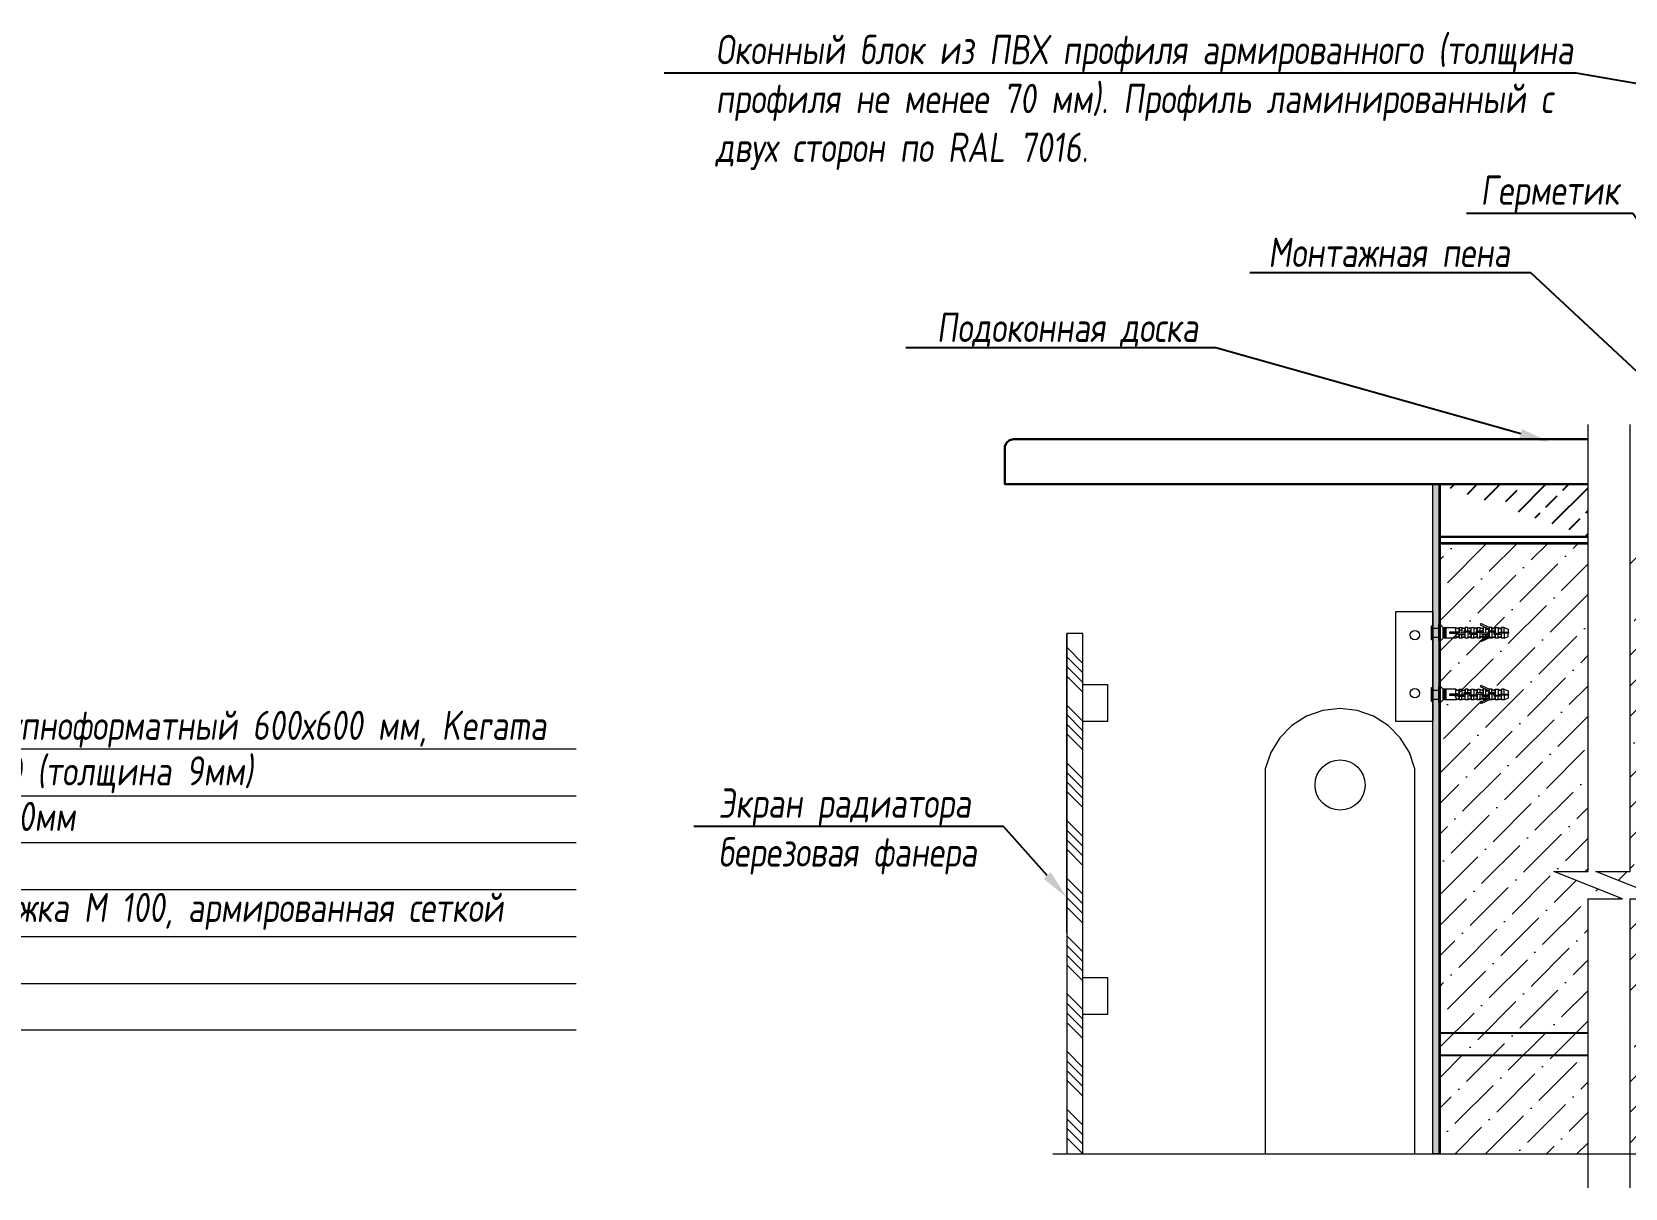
# Model space of a CAD drawing. Header units: millimetres. Extents: x 215300 to 349394, y -116838 to -1602.
# Drawn here: x 263884 to 277463, y -99688 to -89832 of the extents above; entities that cross this region are included whole.
import ezdxf
from ezdxf import colors
from ezdxf.entities.mleader import LeaderData, LeaderLine
from ezdxf.math import Vec2, Vec3

# ---------------------------------------------------------------- set-up
doc = ezdxf.new("R2010")
doc.units = ezdxf.units.MM
for name, color, linetype, lineweight in [('+АР_Размеры', 252, 'Continuous', 9), ('_Штриховки', 250, 'Continuous', 13), ('PDF _Геометрия', 7, 'Continuous', 0), ('TN-СТЯЖКА', 252, 'Continuous', 15), ('АР_Перекрытие', 250, 'Continuous', 30), ('АР_Тонкие', 250, 'Continuous', 5), ('Рисунок', 6, 'Continuous', 35)]:
    doc.layers.add(name, color=color, linetype=linetype, lineweight=lineweight)
doc.layers.add('Тонкая', color=7, linetype='Continuous')
doc.styles.add('Архитект', font='isocpeur.ttf', dxfattribs={"width": 0.8, "oblique": 8})

msp = doc.modelspace()

# ---------------------------------------------------------------- hatches: boundary and pattern name
h = msp.add_hatch()
h.set_pattern_fill('AR-CONC', scale=0.578332, angle=180, style=0)
h.set_pattern_definition([(130, (3383221.95, 1990547.05), (-105.3631696, -9.2180785), [11.017219, -121.189408]), (185, (3383221.95, 1990547.05), (20.3820435, 110.4941134), [8.813775, -96.9515265]), (79.549, (3383213.17, 1990546.29), (-84.981507, 101.275532), [9.3631903, -102.9950928]), (133.8158, (3383221.95, 1990576.43), (-156.773603, -24.314411), [16.5258284, -181.784112]), (83.3644, (3383208.89, 1990574.4), (-137.298395, 143.094043), [14.0447854, -154.492639]), (188.816, (3383221.95, 1990576.43), (-137.29861, 143.0937895), [13.220663, -145.42729]), (159, (3383207.26, 1990569.09), (-87.6836915, -59.1433913), [11.017219, -121.189408]), (214, (3383207.26, 1990569.09), (-35.7420722, 106.52174), [8.813775, -96.9515265]), (108.5486, (3383199.96, 1990564.16), (-123.4255223, 47.3785857), [9.3631903, -102.9950928]), (142.5, (3383221.952, 1990547.054), (-1.78623717, 48.9008595), [0, -95.7763565, 0, -98.420489, 0, -97.3187671]), (172.5, (3383221.95, 1990547.054), (-38.6439291, 57.9376023), [0, -56.11436835, 0, -93.5729127, 0, -37.0913037]), (212.5, (3383254.71, 1990547.054), (-78.41633964, -3.31311426), [0, -36.7240631, 0, -114.5790767, 0, -152.0376211]), (222.5, (3383269.4, 1990547.054), (-85.6678015, 14.7049458), [0, -47.741282, 0, -76.0922587, 0, -107.9687454])])
h.paths.add_polyline_path([(275824.205, -99395.407), (275880.882, -99395.407), (275880.882, -93687.817), (275824.205, -93687.817)])
h = msp.add_hatch()
h.set_pattern_fill('ANSI33', color=256, scale=43.374878, style=0)
h.set_pattern_definition([(45, (-631908.4, -455891.18), (-194.758755, 194.758755), []), (45, (-631713.65, -455891.18), (-194.758755, 194.758755), [137.715236, -68.85762])])
edge = h.paths.add_edge_path()
edge.add_line((277147.932, -93687.817), (277147.932, -94135.234))
edge.add_line((275897.804, -94135.234), (277162.591, -94135.234))
edge.add_line((275880.882, -93687.817), (275880.882, -94135.234))
edge.add_line((275894.905, -93687.817), (277157.864, -93687.817))
at = {"layer": '_Штриховки'}
h = msp.add_hatch(dxfattribs=at)
h.set_pattern_fill('ANSI36', color=256, scale=57.83317, style=0)
h.set_pattern_definition([(45, (179607.37, -125429.24), (97.37938, 357.05772), [459.0508, -91.81016, 0, -91.81016])])
h.paths.add_polyline_path([(275880.882, -94188.837), (277147.932, -94188.837), (277147.932, -96989.721), (276855.516, -96989.721), (277440.347, -97222.853), (277147.932, -97222.853), (277147.932, -99395.407), (275880.882, -99395.407)])
h = msp.add_hatch(dxfattribs=at)
h.set_pattern_fill('ANSI36', color=256, scale=57.83317, style=0)
h.set_pattern_definition([(45, (179966, -125429.24), (97.37938, 357.05772), [459.0508, -91.81016, 0, -91.81016])])
h.paths.add_polyline_path([(280832.881, -94188.837), (277506.564, -94188.837), (277506.564, -96989.721), (277214.149, -96989.721), (277798.98, -97222.853), (277506.564, -97222.853), (277506.564, -99395.407), (280832.881, -99395.407), (280832.881, -97947.612), (279126.796, -97947.612), (279057.35, -97878.166), (279126.796, -97808.72), (280832.881, -97808.72)])

# ---------------------------------------------------------------- linework, layer by layer
at = {"layer": '+АР_Размеры', "ltscale": 100}
msp.add_line((275880.882, -93687.817), (275880.882, -97243.463), dxfattribs=at)
at = {"layer": '+АР_Размеры', "ltscale": 100, "elevation": 0}
for points in [[(277147.932, -99684.139), (277147.932, -97222.853), (277440.347, -97222.853), (276855.516, -96989.721), (277147.932, -96989.721), (277147.932, -93177.057)], [(277506.564, -99684.139), (277506.564, -97222.853), (277798.98, -97222.853), (277214.149, -96989.721), (277506.564, -96989.721), (277506.564, -93177.057)], [(272586.964, -99395.407), (279253.264, -99395.407), (279253.264, -99687.823), (279486.396, -99102.992), (279486.396, -99395.407), (283816.262, -99395.407)]]:
    msp.add_lwpolyline(points, dxfattribs=at)
at = {"lineweight": 30}
msp.add_line((275880.882, -94135.234), (277147.932, -94135.234), dxfattribs=at)
at = {"const_width": 8.675, "elevation": 0}
msp.add_lwpolyline([(275824.205, -99395.407), (275824.205, -93687.817)], dxfattribs=at)
at = {"layer": 'PDF _Геометрия', "lineweight": 18, "elevation": 0}
for points in [[(275824.205, -95710), (275507.975, -95710), (275507.975, -94771.536), (275824.205, -94771.536)], [(275812.031, -95012.833), (275812.031, -94894.498), (275816.779, -94894.498), (275816.779, -95012.833)], [(272840.409, -95394.429), (273051.392, -95394.429), (273051.392, -95709.075), (272840.409, -95709.075)], [(275812.031, -95539.802), (275812.031, -95421.527), (275816.779, -95421.527), (275816.779, -95539.802)], [(272840.409, -97892.129), (273051.392, -97892.129), (273051.392, -98206.777), (272840.409, -98206.777)]]:
    msp.add_lwpolyline(points, close=True, dxfattribs=at)
for points in [[(275830.962, -94915.802), (275875.885, -94915.802)], [(275913.748, -94998.588), (275887.755, -95024.642), (275875.885, -95024.642), (275875.885, -94882.689), (275887.755, -94882.689), (275913.748, -94908.681), (276020.213, -94908.681), (276034.396, -94915.802)], [(275887.755, -95024.642), (275887.755, -94882.689)], [(276034.396, -94991.527), (276020.213, -94998.588), (275913.748, -94998.588), (275913.748, -94908.741)], [(275923.244, -94998.588), (275923.244, -94908.741)], [(275927.931, -94998.588), (275927.931, -94908.741)], [(275932.679, -94908.741), (275932.679, -94998.65)], [(275937.427, -94998.588), (275937.427, -94908.741)], [(276020.213, -94948.917), (276020.213, -94908.741)], [(276029.709, -94915.802), (276048.58, -94915.802), (276048.58, -94922.925), (276048.58, -94958.414)], [(276048.58, -94915.802), (276048.58, -94908.741), (276072.258, -94908.741), (276072.258, -94958.414)], [(276088.816, -94939.482), (276150.357, -94939.482), (276088.816, -94939.482), (276088.816, -94958.414), (276048.58, -94958.414), (276048.58, -94948.917), (276048.58, -94908.741)], [(276072.258, -94908.741), (276084.067, -94915.802)], [(276099.103, -94922.986), (276081.755, -94915.802), (276098.312, -94915.802), (276100.625, -94908.741)], [(276098.312, -94915.802), (276098.312, -94922.925), (276098.312, -94939.482)], [(276121.93, -94939.482), (276121.93, -94908.741), (276100.625, -94908.741), (276100.625, -94939.482)], [(276121.93, -94908.741), (276136.113, -94915.802)], [(276150.357, -94958.414), (276150.357, -94922.925), (276150.357, -94915.802), (276133.74, -94915.802), (276151.149, -94922.986)], [(276252.075, -94939.482), (276192.907, -94939.482), (276192.907, -94958.414), (276150.357, -94958.414), (276150.357, -94908.741), (276173.976, -94908.741), (276173.976, -94958.414)], [(276150.357, -94915.802), (276150.357, -94908.741)], [(276173.976, -94908.741), (276188.159, -94915.802)], [(276202.403, -94915.802), (276202.403, -94922.925), (276202.403, -94939.482), (276202.403, -94908.741), (276202.403, -94915.802), (276183.471, -94915.802)], [(276202.403, -94908.741), (276221.334, -94908.741), (276226.021, -94908.741), (276252.075, -94920.551)], [(276226.021, -94908.741), (276226.021, -94939.482)], [(276327.799, -94939.482), (276327.799, -94908.741), (276304.12, -94908.741), (276233.143, -94875.566), (276228.395, -94885.063), (276304.12, -94922.925)], [(276356.165, -94939.482), (276294.624, -94939.482), (276294.624, -94958.414), (276252.075, -94958.414), (276252.075, -94920.551), (276254.448, -94908.741)], [(276275.692, -94958.414), (276275.692, -94915.802), (276273.379, -94908.741), (276254.448, -94908.741), (276254.448, -94958.414)], [(276304.12, -94908.741), (276304.12, -94925.299), (276304.12, -94939.482), (276304.12, -94925.299), (276282.815, -94925.299), (276275.692, -94915.802)], [(276327.799, -94908.741), (276341.982, -94915.802)], [(276337.234, -94915.802), (276356.165, -94915.802), (276356.165, -94922.925), (276356.165, -94958.414), (276356.165, -94908.741), (276379.845, -94908.741), (276379.845, -94958.414)], [(276356.165, -94915.802), (276356.165, -94908.741)], [(276379.845, -94908.741), (276394.027, -94915.802)], [(276408.211, -94915.802), (276405.837, -94922.925), (276405.837, -94948.917)], [(276431.89, -94948.917), (276431.89, -94908.741), (276408.211, -94908.741), (276408.211, -94948.917)], [(276431.89, -94908.741), (276467.378, -94922.925), (276467.378, -94948.917)], [(272703.813, -97507.6), (272703.813, -94960.837), (272703.813, -99395.407), (272840.409, -99395.407), (272840.409, -94960.837), (272703.813, -94960.837)], [(272832.861, -94960.837), (272840.409, -94968.325)], [(275830.962, -94991.527), (275875.885, -94991.527)], [(276048.58, -94948.917), (275965.793, -94948.917), (275965.793, -94958.414), (276036.77, -94958.414), (276036.77, -94967.849), (276098.312, -94967.849)], [(276020.213, -94958.414), (276020.213, -94998.65)], [(276048.58, -94998.588), (276048.58, -94970.223), (276048.58, -94984.405), (276048.58, -94991.527), (276029.648, -94991.527)], [(276072.258, -94998.588), (276048.58, -94998.588), (276048.58, -94991.527)], [(276084.067, -94991.527), (276072.258, -94998.588), (276072.258, -94967.849)], [(276202.403, -94967.849), (276140.861, -94967.849), (276140.861, -94948.917), (276098.312, -94948.917), (276098.312, -94984.405), (276098.312, -94991.527), (276081.755, -94991.527)], [(276136.113, -94991.527), (276121.93, -94998.588), (276100.625, -94998.588), (276098.312, -94991.527)], [(276100.625, -94998.588), (276100.625, -94970.223), (276100.625, -94948.917)], [(276121.93, -94948.917), (276121.93, -94998.65)], [(276173.976, -94998.588), (276150.357, -94998.588), (276150.357, -94967.849), (276150.357, -94984.405), (276150.357, -94991.527), (276133.8, -94991.527)], [(276150.357, -94998.588), (276150.357, -94991.527)], [(276188.159, -94991.527), (276173.976, -94998.588), (276173.976, -94967.849)], [(276226.021, -94984.405), (276221.334, -94984.405), (276221.334, -94998.65), (276202.403, -94998.65), (276202.403, -94948.917), (276202.403, -94984.405), (276202.403, -94991.527), (276183.471, -94991.527)], [(276202.403, -94948.917), (276242.578, -94948.917), (276242.578, -94967.849), (276304.12, -94967.849)], [(276202.403, -94998.65), (276202.403, -94991.527)], [(276280.44, -94984.405), (276273.319, -94998.588), (276254.448, -94998.588), (276252.075, -94986.779), (276226.021, -94998.588), (276221.273, -94998.588)], [(276226.021, -94948.917), (276226.021, -94984.405), (276252.075, -94984.405), (276254.448, -94984.405), (276254.448, -94967.849)], [(276405.837, -94967.849), (276346.669, -94967.849), (276346.669, -94948.917), (276304.12, -94948.917), (276304.12, -94982.032), (276304.12, -94991.527), (276318.303, -94991.527), (276233.143, -95031.764), (276228.395, -95022.268), (276304.12, -94984.405)], [(276252.075, -94984.405), (276252.075, -94967.849)], [(276254.448, -94984.405), (276275.692, -94984.405), (276280.44, -94984.405), (276282.815, -94982.032), (276304.12, -94982.032), (276304.12, -94948.917)], [(276275.692, -94984.405), (276275.692, -94967.849)], [(276341.982, -94991.527), (276327.738, -94998.588), (276304.12, -94998.588)], [(276327.799, -94948.917), (276327.799, -94998.65)], [(276379.845, -94998.588), (276356.165, -94998.588), (276356.165, -94967.849), (276356.165, -94984.405), (276356.165, -94991.527), (276337.234, -94991.527)], [(276356.165, -94958.414), (276396.402, -94958.414), (276396.402, -94948.917), (276469.752, -94948.917), (276469.752, -94958.414), (276405.837, -94958.414), (276405.837, -94984.405), (276408.211, -94991.527), (276389.28, -94991.527)], [(276356.165, -94998.588), (276356.165, -94991.527)], [(276394.027, -94991.527), (276379.845, -94998.588), (276379.845, -94967.849)], [(276408.211, -94998.588), (276408.211, -94958.414)], [(276431.89, -94998.65), (276408.211, -94998.65), (276408.211, -94991.527)], [(276431.89, -94958.414), (276431.89, -94998.65), (276467.378, -94984.405), (276467.378, -94958.414)], [(272703.813, -95077.772), (272840.409, -95214.369)], [(272703.813, -95159.766), (272840.409, -95296.363)], [(272703.813, -95241.761), (272840.409, -95378.358)], [(272703.813, -95323.756), (272840.409, -95460.353)], [(275830.962, -95442.833), (275875.885, -95442.833)], [(275913.748, -95525.619), (275887.755, -95551.671), (275875.885, -95551.671), (275875.885, -95409.718), (275887.755, -95409.718)], [(276020.213, -95475.947), (276020.213, -95435.71), (275913.748, -95435.71), (275887.755, -95409.718), (275887.755, -95551.671)], [(276020.213, -95525.619), (275913.748, -95525.619), (275913.748, -95435.71)], [(275923.244, -95525.619), (275923.244, -95435.71)], [(275927.931, -95525.619), (275927.931, -95435.71)], [(275932.679, -95435.71), (275932.679, -95525.619)], [(275937.427, -95525.619), (275937.427, -95435.71)], [(276020.213, -95435.71), (276034.396, -95442.833)], [(276029.709, -95442.833), (276048.58, -95442.833), (276048.58, -95449.955), (276048.58, -95485.382)], [(276048.58, -95442.833), (276048.58, -95435.71), (276072.258, -95435.71), (276072.258, -95485.382)], [(276088.816, -95466.512), (276150.357, -95466.512), (276088.816, -95466.512), (276088.816, -95485.382), (276048.58, -95485.382), (276048.58, -95475.947), (276048.58, -95435.71)], [(276072.258, -95435.71), (276084.067, -95442.833)], [(276099.103, -95449.955), (276081.755, -95442.833), (276098.312, -95442.833), (276100.625, -95435.71)], [(276098.312, -95442.833), (276098.312, -95449.894), (276098.312, -95466.512)], [(276121.93, -95466.512), (276121.93, -95435.71), (276100.625, -95435.71), (276100.625, -95466.512)], [(276121.93, -95435.71), (276136.113, -95442.833)], [(276150.357, -95485.382), (276150.357, -95449.894), (276150.357, -95442.833), (276133.74, -95442.833), (276151.149, -95449.955)], [(276252.075, -95466.512), (276192.907, -95466.512), (276192.907, -95485.382), (276150.357, -95485.382), (276150.357, -95435.71), (276173.976, -95435.71), (276173.976, -95485.382)], [(276150.357, -95442.833), (276150.357, -95435.71)], [(276173.976, -95435.71), (276188.159, -95442.833)], [(276202.403, -95442.833), (276202.403, -95449.894), (276202.403, -95466.512), (276202.403, -95435.71), (276202.403, -95442.833), (276183.471, -95442.833)], [(276202.403, -95435.71), (276221.334, -95435.71), (276226.021, -95435.71), (276252.075, -95447.581)], [(276226.021, -95435.71), (276226.021, -95466.512)], [(276327.799, -95466.512), (276327.799, -95435.71), (276304.12, -95435.71), (276233.143, -95402.596), (276228.395, -95412.092), (276304.12, -95449.894)], [(276356.165, -95466.512), (276294.624, -95466.512), (276294.624, -95485.382), (276252.075, -95485.382), (276252.075, -95447.581), (276254.448, -95435.71)], [(276275.692, -95485.382), (276275.692, -95442.833), (276273.379, -95435.71), (276254.448, -95435.71), (276254.448, -95485.382)], [(276304.12, -95435.71), (276304.12, -95452.268), (276304.12, -95466.512), (276304.12, -95452.268), (276282.815, -95452.268), (276275.692, -95442.833)], [(276327.799, -95435.71), (276341.982, -95442.833)], [(276337.234, -95442.833), (276356.165, -95442.833), (276356.165, -95449.955), (276356.165, -95485.443), (276396.402, -95485.443), (276396.402, -95475.947), (276469.752, -95475.947), (276469.752, -95485.443), (276405.837, -95485.443), (276405.837, -95511.435), (276408.211, -95518.558), (276389.28, -95518.558)], [(276356.165, -95485.382), (276356.165, -95435.71), (276379.845, -95435.71), (276379.845, -95485.382)], [(276356.165, -95442.833), (276356.165, -95435.71)], [(276379.845, -95435.71), (276394.027, -95442.833)], [(276408.211, -95442.833), (276405.837, -95449.894), (276405.837, -95475.947)], [(276431.89, -95475.947), (276431.89, -95435.71), (276408.211, -95435.71), (276408.211, -95475.947)], [(276431.89, -95435.71), (276467.378, -95449.894), (276467.378, -95475.947)], [(272703.813, -95569.739), (272840.409, -95706.336)], [(275830.962, -95518.558), (275875.885, -95518.558)], [(276048.58, -95475.947), (275965.793, -95475.947), (275965.793, -95485.382), (276036.77, -95485.382), (276036.77, -95494.878), (276098.312, -95494.878)], [(276020.213, -95485.382), (276020.213, -95525.619), (276034.396, -95518.558)], [(276048.58, -95525.619), (276048.58, -95497.252), (276048.58, -95511.435), (276048.58, -95518.558), (276029.648, -95518.558)], [(276072.258, -95525.619), (276048.58, -95525.619), (276048.58, -95518.558)], [(276084.067, -95518.558), (276072.258, -95525.619), (276072.258, -95494.878)], [(276202.403, -95494.878), (276140.861, -95494.878), (276140.861, -95475.947), (276098.312, -95475.947), (276098.312, -95511.435), (276098.312, -95518.558), (276081.755, -95518.558)], [(276121.93, -95525.619), (276100.625, -95525.619), (276098.312, -95518.558)], [(276100.625, -95525.619), (276100.625, -95497.252), (276100.625, -95475.947)], [(276121.93, -95475.947), (276121.93, -95525.619), (276136.113, -95518.558)], [(276173.976, -95525.619), (276150.357, -95525.619), (276150.357, -95494.878), (276150.357, -95511.435), (276150.357, -95518.558), (276133.8, -95518.558)], [(276150.357, -95525.619), (276150.357, -95518.558)], [(276188.159, -95518.558), (276173.976, -95525.619), (276173.976, -95494.878)], [(276226.021, -95511.435), (276221.334, -95511.435), (276221.334, -95525.619), (276202.403, -95525.619), (276202.403, -95475.947), (276202.403, -95511.435), (276202.403, -95518.558), (276183.471, -95518.558)], [(276202.403, -95475.947), (276242.578, -95475.947), (276242.578, -95494.878), (276304.12, -95494.878)], [(276202.403, -95525.619), (276202.403, -95518.558)], [(276280.44, -95511.435), (276273.319, -95525.619), (276254.448, -95525.619), (276252.075, -95513.809), (276226.021, -95525.619), (276221.273, -95525.619)], [(276226.021, -95475.947), (276226.021, -95511.435), (276252.075, -95511.435), (276254.448, -95511.435), (276254.448, -95494.878)], [(276405.837, -95494.878), (276346.669, -95494.878), (276346.669, -95475.947), (276304.12, -95475.947), (276304.12, -95509.061), (276304.12, -95518.558), (276318.303, -95518.558), (276233.143, -95558.733), (276228.395, -95549.297), (276304.12, -95511.435)], [(276252.075, -95511.435), (276252.075, -95494.878)], [(276254.448, -95511.435), (276275.692, -95511.435), (276280.44, -95511.435), (276282.815, -95509.061), (276304.12, -95509.061), (276304.12, -95475.947)], [(276275.692, -95511.435), (276275.692, -95494.878)], [(276341.982, -95518.558), (276327.738, -95525.619), (276304.12, -95525.619)], [(276327.799, -95475.947), (276327.799, -95525.619)], [(276379.845, -95525.619), (276356.165, -95525.619), (276356.165, -95494.878), (276356.165, -95511.435), (276356.165, -95518.558), (276337.234, -95518.558)], [(276356.165, -95525.619), (276356.165, -95518.558)], [(276394.027, -95518.558), (276379.845, -95525.619), (276379.845, -95494.878)], [(276431.89, -95485.382), (276431.89, -95525.619), (276408.211, -95525.619), (276408.211, -95485.382)], [(276408.211, -95525.619), (276408.211, -95518.558)], [(276467.378, -95485.382), (276467.378, -95511.435), (276431.89, -95525.619)], [(272703.813, -95651.734), (272840.409, -95788.331)], [(272703.813, -95733.729), (272840.409, -95870.326)], [(275671.782, -99395.407), (275671.782, -96114.106), (275624.698, -95974.338), (275547.285, -95848.675), (275443.785, -95743.692), (275319.288, -95664.475), (275180.158, -95615.377), (275033.603, -95598.728), (274887.05, -95615.377), (274747.918, -95664.475), (274623.422, -95743.692), (274519.923, -95848.675), (274442.615, -95974.338), (274395.426, -96114.106), (274395.426, -99395.407)], [(272703.813, -95815.723), (272840.409, -95952.32)], [(272703.813, -96061.707), (272840.409, -96198.304)], [(272703.813, -96143.702), (272840.409, -96280.299)], [(272703.813, -96225.696), (272840.409, -96362.293)], [(272703.813, -96307.691), (272840.409, -96444.288)], [(272703.813, -96553.675), (272840.409, -96690.272)], [(272703.813, -96635.669), (272840.409, -96772.266)], [(272703.813, -96717.664), (272840.409, -96854.261)], [(272703.813, -96799.658), (272840.409, -96936.255)], [(272703.813, -97045.704), (272840.409, -97182.239)], [(272703.813, -97127.698), (272840.409, -97264.295)], [(272703.813, -97209.693), (272840.409, -97346.29)], [(272703.813, -97291.687), (272840.409, -97428.284)], [(272703.813, -97537.671), (272840.409, -97674.268)], [(272703.813, -97619.666), (272840.409, -97756.263)], [(272703.813, -97701.66), (272840.409, -97838.257)], [(272703.813, -97783.655), (272840.409, -97920.252)], [(272703.813, -98029.639), (272840.409, -98166.236)], [(272703.813, -98111.633), (272840.409, -98248.23)], [(272703.813, -98193.628), (272840.409, -98330.225)], [(272703.813, -98275.623), (272840.409, -98412.22)], [(272703.813, -98521.668), (272840.409, -98658.203)], [(272703.813, -98603.662), (272840.409, -98740.259)], [(272703.813, -98685.657), (272840.409, -98822.254)], [(272703.813, -98767.651), (272840.409, -98904.248)], [(272703.813, -99013.635), (272840.409, -99150.232)], [(272703.813, -99095.63), (272840.409, -99232.227)], [(272703.813, -99177.624), (272840.409, -99314.221)], [(272703.813, -99259.619), (272840.409, -99396.216)]]:
    msp.add_lwpolyline(points, dxfattribs=at)
for points in [[(276407.541, -94923.168, 0.000923153), (276389.28, -94915.802), (276408.211, -94915.802), (276408.211, -94908.741)], [(276407.541, -95450.137, 0.003143618), (276389.28, -95442.833), (276408.211, -95442.833), (276408.211, -95435.71)]]:
    msp.add_lwpolyline(points, format="xyb", dxfattribs=at)
at = {"layer": 'PDF _Геометрия', "lineweight": 18}
for centre, radius in [((275671.582, -94973.952), 40.436), ((275671.634, -95468.911), 40.384), ((275033.576, -96251.567), 213.389)]:
    msp.add_circle(centre, radius, dxfattribs=at)
for centre, radius, start, end in [((275889.337, -94859.908), 79.768, 206.6718925, 224.9148216), ((274091.666, -99700.133), 5162.749, 67.715252, 67.9246256), ((274258.896, -99667.215), 5127.183, 67.7150122, 67.9258426), ((274416.349, -99660.602), 5119.842, 67.7149304, 67.9260638), ((275889.901, -95050.311), 80.531, 135.1088132, 153.1415518), ((544243.253, -758367.297), 715543.291, 112.012633762, 112.014116358), ((277966.581, -99645.603), 5019.547, 111.8370596, 112.0490561), ((278048.922, -99720.82), 5100.637, 111.8386743, 112.0473011), ((-1612512.257, 4592901.711), 5054061.811, 291.943935009, 291.944145528), ((275948.223, -93998.304), 1070.149, 291.4594491, 292.4786331), ((276000.056, -94007.016), 1061.274, 291.5260219, 292.5506581), ((275890.211, -95386.308), 80.832, 206.7930741, 224.7938013), ((274170.463, -100073.679), 4990.927, 67.8843773, 68.1006943), ((274336.658, -100043.031), 4957.852, 67.884139, 68.1019037), ((275787.249, -96836.827), 1499.506, 67.6329153, 68.352923), ((275891.109, -95578.042), 81.926, 135.3273963, 153.0858898), ((275276.936, -93642.528), 2024.016, 291.9213874, 292.4461759), ((274803.998, -92349.621), 3418.55, 291.9572054, 292.2688594), ((274869.886, -92383.679), 3381.786, 291.9554402, 292.2704833), ((275431.299, -93637.385), 2028.564, 291.8514308, 292.376611), ((-1707980.658, 4822889.594), 5303611.326, 291.971486964, 291.971692619), ((144899.145, 229286.334), 350413.613, 292.03934348, 292.04244676)]:
    msp.add_arc(centre, radius, start, end, dxfattribs=at)
at = {"layer": 'TN-СТЯЖКА', "elevation": 0}
msp.add_lwpolyline([(275880.882, -99395.407), (275824.205, -99395.407), (275824.205, -93687.817), (275880.882, -93687.817)], close=True, dxfattribs=at)
at = {"layer": 'АР_Перекрытие', "lineweight": 30, "ltscale": 100, "elevation": 0}
msp.add_lwpolyline([(277147.932, -93687.817), (272177.473, -93687.817), (272177.473, -93365.497), (272191.352, -93334.574), (272217.205, -93312.599), (272249.953, -93303.894), (277147.932, -93303.894)], dxfattribs=at)
at = {"layer": 'АР_Тонкие'}
for p, q in [((258587.582, -95942.457), (268523.34, -95942.457)), ((258587.582, -96342.457), (268523.34, -96342.457)), ((258587.582, -96742.457), (268523.34, -96742.457)), ((258587.582, -97142.457), (268523.34, -97142.457)), ((258587.582, -97542.457), (268523.34, -97542.457)), ((258587.582, -97942.457), (268523.34, -97942.457))]:
    msp.add_line(p, q, dxfattribs=at)
msp.add_lwpolyline([(268523.34, -98342.457), (258587.582, -98342.457), (258587.583, -96072.735), (258587.583, -96072.735), (258587.583, -92446.42)], dxfattribs=at)
at = {"layer": 'Рисунок'}
for p, q in [((275880.882, -93687.817), (275880.882, -99395.407)), ((275880.882, -94188.837), (277147.932, -94188.837))]:
    msp.add_line(p, q, dxfattribs=at)
at = {"layer": 'Тонкая', "ltscale": 100, "elevation": 0}
for points in [[(277147.932, -94186.914), (275880.882, -94188.837), (275880.882, -98364.963), (277147.932, -98364.963)], [(275880.882, -99395.407), (275880.882, -98553.308), (277147.932, -98553.308)]]:
    msp.add_lwpolyline(points, dxfattribs=at)

# ---------------------------------------------------------------- texts
at = {"layer": 'АР_Тонкие', "insert": (258735.214, -99269.237), "char_height": 248.1875, "width": 9747.53162, "attachment_point": 4, "line_spacing_factor": 0.938, "style": 'Архитект'}
msp.add_mtext('Облицовка площадки Керамогранит крупноформатный 600х600 мм, Kerama Marazzi Про Фьюче Антрацит DD640620 (толщина 9мм)\\PКлей плиточный                    - 10мм\\PГрунтовка глубокого проникновения\\PВыравнивающая цементно-песчаная стяжка М 100, армированная сеткой 100х100 - 30мм                                                                Ж.Б плита (см. раздел КР)\\P\\P\\P\\P\\P\\P\\P\\P\\P\\P\\P                               \\P                ', dxfattribs=at)

# ---------------------------------------------------------------- leaders
at = {"layer": 'АР_Тонкие'}
ml = msp.add_multileader_mtext('Standard', dxfattribs=at)
ml.set_content('\\pxqlsm1;Оконный блок из ПВХ профиля армированного (толщина профиля не менее 70 мм). Профиль ламинированный с двух сторон по RAL 7016.', color=256, style='Архитект')
ml.set_leader_properties()
ml.build(insert=Vec2(0, 0))
ml.multileader.update_dxf_attribs({"text_left_attachment_type": 6, "text_right_attachment_type": 6, "dogleg_length": 100, "arrow_head_size": 250})
ctx = ml.context
ctx.base_point, ctx.char_height, ctx.arrow_head_size, ctx.landing_gap_size, ctx.plane_origin, ctx.plane_x_axis = Vec3(276945.216, -90182.378), 250, 250, 25, Vec3(258560.83, -104131.012), Vec3(-1, 0)
ctx.left_attachment, ctx.right_attachment = 6, 6
notes = []
notes.append((ctx, [(1, (1, 1, 0), (277045.216, -90182.378), (-1, 0), 100, [(0, [(279425.786, -90594.374)], 0, [])])]))
ctx.mtext.insert, ctx.mtext.width, ctx.mtext.defined_height, ctx.mtext.flow_direction = Vec3(269711.837, -89857.378), 7571.488, 2260.404, 5
ml = msp.add_multileader_mtext('Standard', dxfattribs=at)
ml.set_content('\\pxsm1,ql;Герметик', color=256, style='Архитект')
ml.set_leader_properties()
ml.build(insert=Vec2(0, 0))
ml.multileader.update_dxf_attribs({"text_left_attachment_type": 6, "text_right_attachment_type": 6, "dogleg_length": 100, "arrow_head_size": 250})
ctx = ml.context
ctx.base_point, ctx.char_height, ctx.arrow_head_size, ctx.landing_gap_size, ctx.plane_origin, ctx.plane_x_axis = Vec3(277430.002, -91380.258), 250, 250, 25, Vec3(253474.524, -105748.774), Vec3(-1, 0)
ctx.left_attachment, ctx.right_attachment = 6, 6
notes.append((ctx, [(1, (1, 1, 0), (277530.002, -91380.258), (-1, 0), 100, [(0, [(278817.741, -93230.837)], 0, [])])]))
ctx.mtext.insert, ctx.mtext.width, ctx.mtext.defined_height, ctx.mtext.flow_direction = Vec3(276229.867, -91055.258), 2944.68425, 660.993, 5
ml = msp.add_multileader_mtext('Standard', dxfattribs=at)
ml.set_content('\\pxsm1,ql;Монтажная пена', color=256, style='Архитект')
ml.set_leader_properties()
ml.build(insert=Vec2(0, 0))
ml.multileader.update_dxf_attribs({"text_left_attachment_type": 6, "text_right_attachment_type": 6, "dogleg_length": 100, "arrow_head_size": 250})
ctx = ml.context
ctx.base_point, ctx.char_height, ctx.arrow_head_size, ctx.landing_gap_size, ctx.plane_origin, ctx.plane_x_axis = Vec3(276560.502, -91886.102), 250, 250, 25, Vec3(253134.032, -106326.817), Vec3(-1, 0)
ctx.left_attachment, ctx.right_attachment = 6, 6
notes.append((ctx, [(1, (1, 1, 0), (276660.502, -91886.102), (-1, 0), 100, [(0, [(278880.504, -93957.653)], 0, [])])]))
ctx.mtext.insert, ctx.mtext.width, ctx.mtext.defined_height, ctx.mtext.flow_direction = Vec3(274420.367, -91586.102), 2801.75223, 724.823, 5
ml = msp.add_multileader_mtext('Standard', dxfattribs=at)
ml.set_content('\\pxsm1,ql;Подоконная доска', color=256, style='Архитект')
ml.set_leader_properties()
ml.build(insert=Vec2(0, 0))
ml.multileader.update_dxf_attribs({"text_left_attachment_type": 6, "text_right_attachment_type": 6, "dogleg_length": 100, "arrow_head_size": 250})
ctx = ml.context
ctx.base_point, ctx.char_height, ctx.arrow_head_size, ctx.landing_gap_size, ctx.plane_origin, ctx.plane_x_axis = Vec3(273875.085, -92525.718), 250, 250, 25, Vec3(251910.217, -106741.103), Vec3(-1, 0)
ctx.left_attachment, ctx.right_attachment = 6, 6
notes.append((ctx, [(1, (1, 1, 0), (273975.085, -92525.718), (-1, 0), 100, [(0, [(276813.768, -93325.406)], 0, [])])]))
ctx.mtext.insert, ctx.mtext.width, ctx.mtext.defined_height, ctx.mtext.flow_direction = Vec3(271594.95, -92225.718), 2882.88612, 660.993, 5
ml = msp.add_multileader_mtext('Standard', dxfattribs=at)
ml.set_content('\\pxsm1,ql;Экран радиатора \\Pберезовая фанера', color=256, style='Архитект')
ml.set_leader_properties()
ml.build(insert=Vec2(0, 0))
ml.multileader.update_dxf_attribs({"text_left_attachment_type": 6, "text_right_attachment_type": 6, "dogleg_length": 100, "arrow_head_size": 250})
ctx = ml.context
ctx.base_point, ctx.char_height, ctx.arrow_head_size, ctx.landing_gap_size, ctx.plane_origin, ctx.plane_x_axis = Vec3(272065.668, -96605.299), 250, 250, 25, Vec3(247596.568, -110656.164), Vec3(-1, 0)
ctx.left_attachment, ctx.right_attachment = 6, 6
notes.append((ctx, [(1, (1, 1, 0), (272165.668, -96605.299), (-1, 0), 100, [(0, [(272703.813, -97209.693)], 0, [])])]))
ctx.mtext.insert, ctx.mtext.width, ctx.mtext.defined_height, ctx.mtext.flow_direction = Vec3(269735.533, -96280.299), 3388.14474, 765.405, 5
for ctx, leaders in notes:
    for number, flags, end, landing, length, lines in leaders:
        leader = LeaderData()
        leader.index, (leader.has_last_leader_line, leader.has_dogleg_vector, leader.attachment_direction) = number, flags
        leader.last_leader_point, leader.dogleg_vector, leader.dogleg_length = Vec3(end), Vec3(landing), length
        for number, points, colour, breaks in lines:
            line = LeaderLine()
            line.index, line.vertices, line.color, line.breaks = number, Vec3.list(points), colors.encode_raw_color(colour), breaks
            leader.lines.append(line)
        ctx.leaders.append(leader)

doc.saveas('drawing.dxf')
